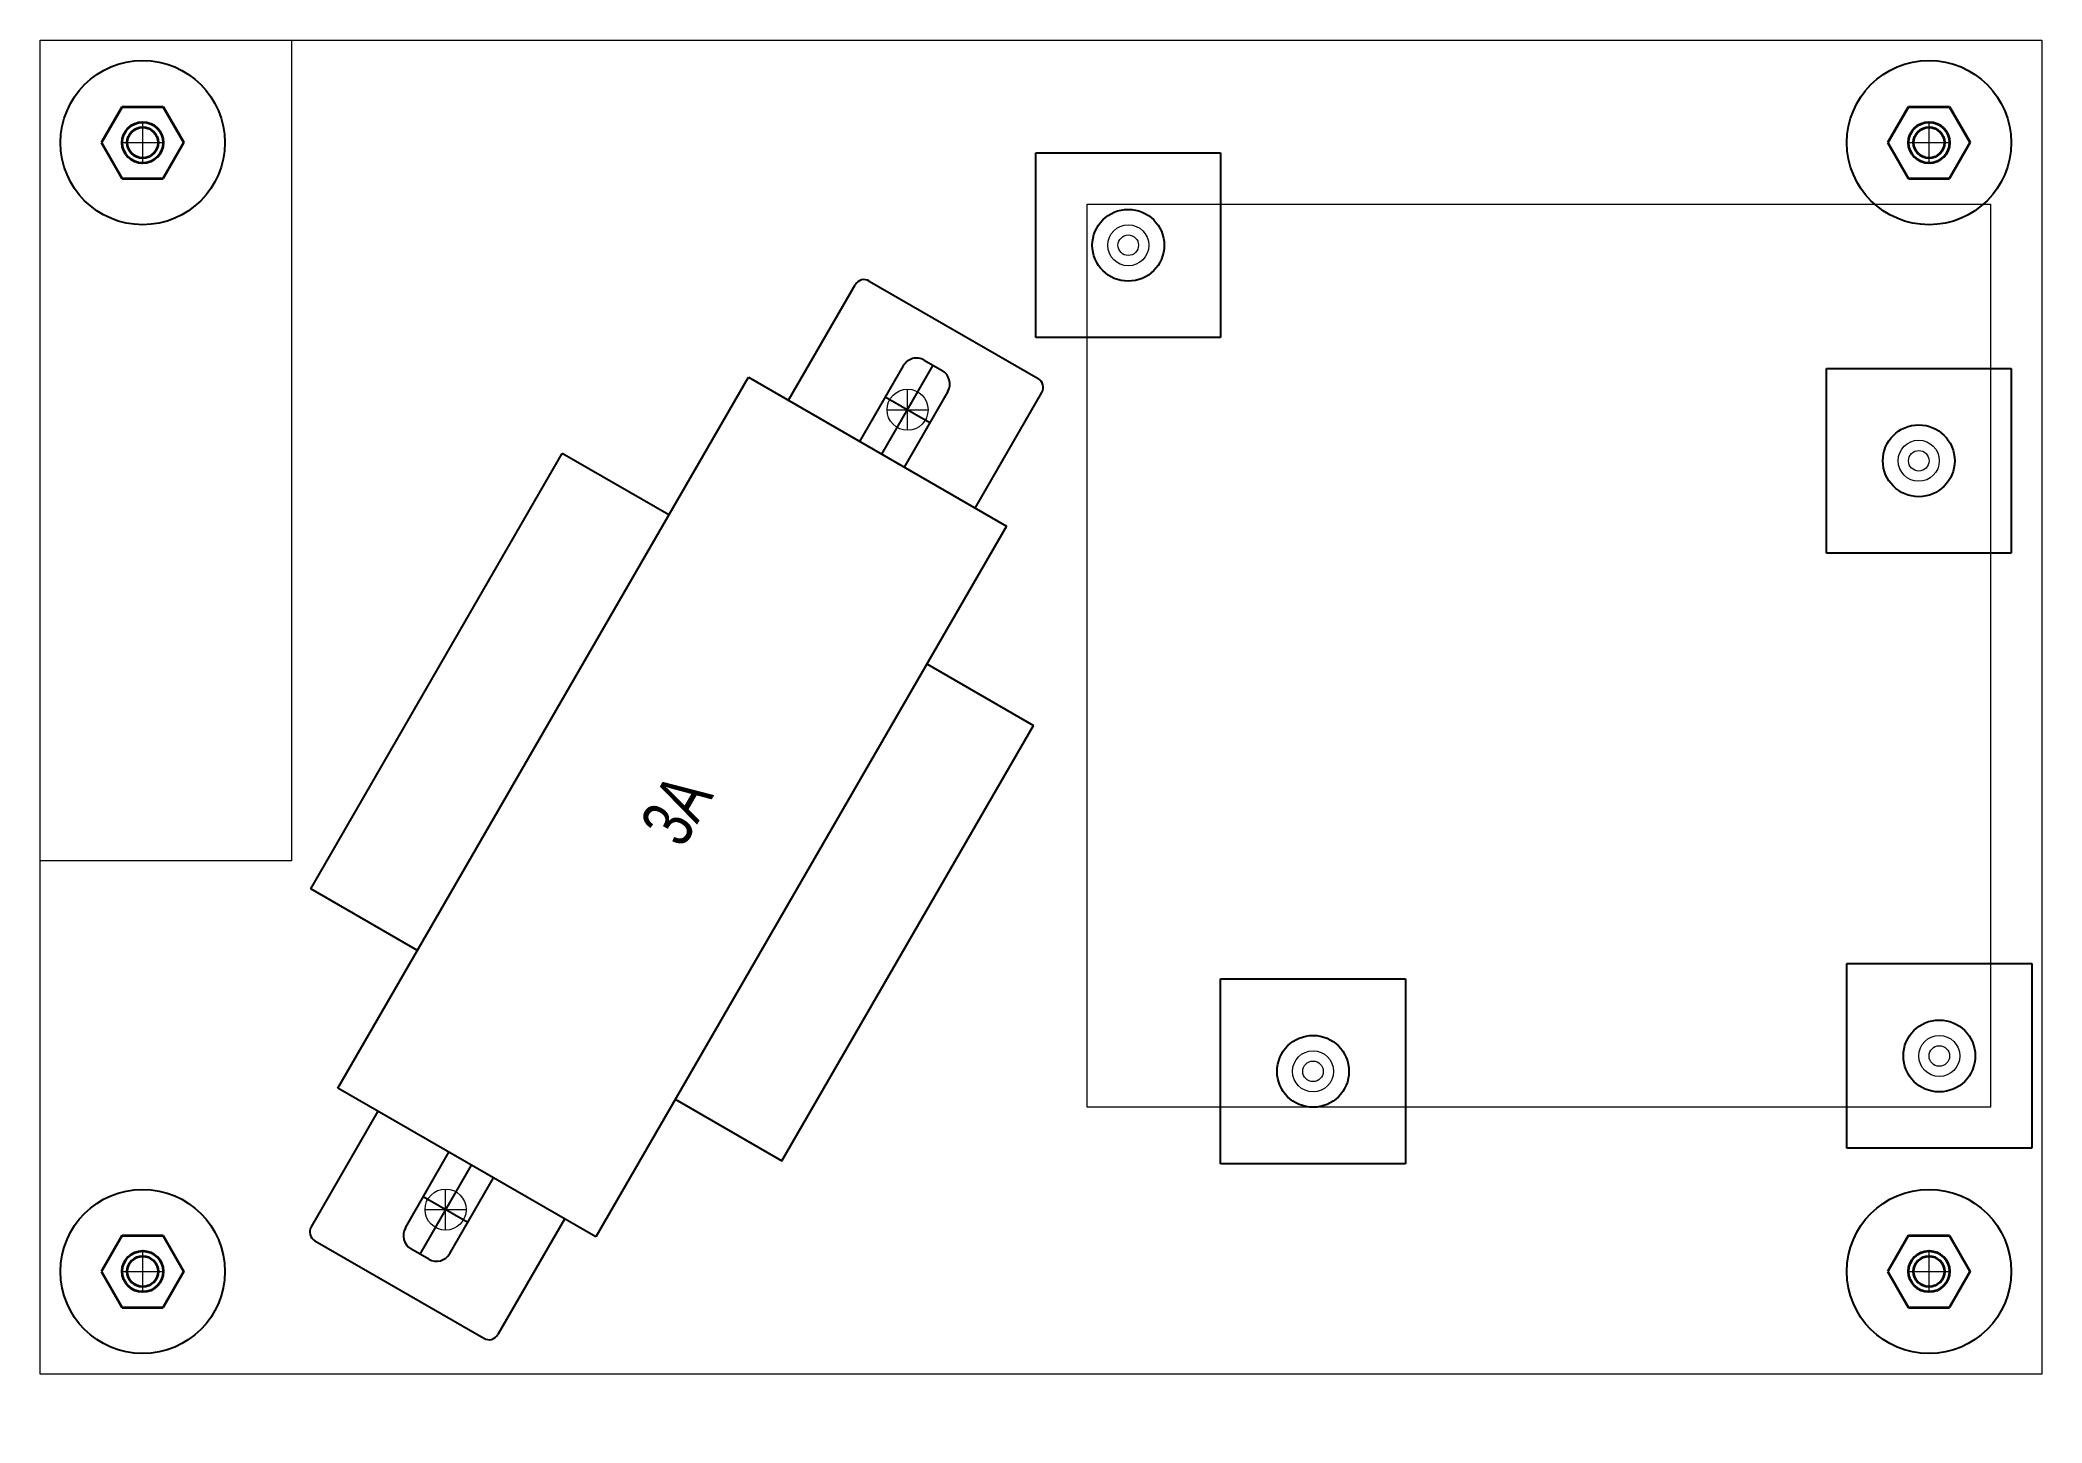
# Model space of a CAD drawing. Header units: millimetres. Extents: x 100 to 295, y 65 to 200.
import ezdxf

# ---------------------------------------------------------------- set-up
doc = ezdxf.new("R2010")
doc.units = ezdxf.units.MM
doc.layers.get('0').update_dxf_attribs({"linetype": 'CONTINUOUS', "lineweight": 18})
for name, color, linetype, lineweight in [('1', 8, 'CONTINUOUS', 25), ('externo', 4, 'CONTINUOUS', 25), ('interno', 1, 'CONTINUOUS', 35), ('pcb', 3, 'CONTINUOUS', 18)]:
    doc.layers.add(name, color=color, linetype=linetype, lineweight=lineweight)
doc.styles.get("Standard").update_dxf_attribs({"font": 'txt', "width": 0.75})

# ---------------------------------------------------------------- blocks, each defined once
blk = doc.blocks.new('porca_M4-0')
for p, q in [((-2, 3.5), (-4, 0)), ((-2, 3.5), (2, 3.5)), ((2, 3.5), (4, 0)), ((-4, 0), (-2, -3.5)), ((4, 0), (2, -3.5)), ((-2, -3.5), (2, -3.5))]:
    blk.add_line(p, q)
for radius in [2, 1.5]:
    blk.add_circle((0, 0), radius)
blk = doc.blocks.new('sup_pcb-3')
for p, q in [((-9, 9), (9, 9)), ((-9, -9), (-9, 9)), ((9, 9), (9, -9)), ((9, -9), (-9, -9))]:
    blk.add_line(p, q)
blk.add_circle((0, 0), 3.5)
blk = doc.blocks.new('sup_pcb-1')
for p, q in [((-9, 9), (9, 9)), ((-9, -9), (-9, 9)), ((9, 9), (9, -9)), ((9, -9), (-9, -9))]:
    blk.add_line(p, q)
blk.add_circle((0, 0), 3.5)
blk = doc.blocks.new('sup_pcb-0')
for p, q in [((-9, 9), (9, 9)), ((-9, -9), (-9, 9)), ((9, 9), (9, -9)), ((9, -9), (-9, -9))]:
    blk.add_line(p, q)
blk.add_circle((0, 0), 3.5)
blk = doc.blocks.new('sup_pcb-2')
for p, q in [((-9, 9), (9, 9)), ((-9, -9), (-9, 9)), ((9, 9), (9, -9)), ((9, -9), (-9, -9))]:
    blk.add_line(p, q)
blk.add_circle((0, 0), 3.5)
blk = doc.blocks.new('porca_M4-1')
for p, q in [((-2, 3.5), (-4, 0)), ((-2, 3.5), (2, 3.5)), ((2, 3.5), (4, 0)), ((-4, 0), (-2, -3.5)), ((4, 0), (2, -3.5)), ((-2, -3.5), (2, -3.5))]:
    blk.add_line(p, q)
for radius in [2, 1.5]:
    blk.add_circle((0, 0), radius)
blk = doc.blocks.new('porca_M4-2')
for p, q in [((-2, 3.5), (-4, 0)), ((-2, 3.5), (2, 3.5)), ((2, 3.5), (4, 0)), ((-4, 0), (-2, -3.5)), ((4, 0), (2, -3.5)), ((-2, -3.5), (2, -3.5))]:
    blk.add_line(p, q)
for radius in [2, 1.5]:
    blk.add_circle((0, 0), radius)
blk = doc.blocks.new('porca_M4-3')
for p, q in [((-2, 3.5), (-4, 0)), ((-2, 3.5), (2, 3.5)), ((2, 3.5), (4, 0)), ((-4, 0), (-2, -3.5)), ((4, 0), (2, -3.5)), ((-2, -3.5), (2, -3.5))]:
    blk.add_line(p, q)
for radius in [2, 1.5]:
    blk.add_circle((0, 0), radius)
blk = doc.blocks.new('trafo_3A-0')
for p, q in [((-40, 15), (40, 15)), ((-40, -14), (-40, 15)), ((40, 15), (40, -14)), ((-40, 10.5), (-53, 10.5)), ((40, 10.5), (53, 10.5)), ((-54, 9.5), (-54, -9.5)), ((54, 9.5), (54, -9.5)), ((-48.5, 2.5), (-40, 2.5)), ((-45, -2.5), (-45, 2.5)), ((-40, -2.5), (-40, 2.5)), ((48.5, 2.5), (40, 2.5)), ((45, 2.5), (45, -2.5)), ((-50, -1), (-50, 1)), ((-40, 0), (-50, 0)), ((40, 0), (50, 0)), ((50, 1), (50, -1)), ((-48.5, -2.5), (-40, -2.5)), ((48.5, -2.5), (40, -2.5)), ((-40, -10.5), (-53, -10.5)), ((40, -10.5), (53, -10.5)), ((40, -14), (-40, -14))]:
    blk.add_line(p, q)
for centre, radius, start, end in [((-53, 9.5), 1, 90, 180), ((53, 9.5), 1, 0, 90), ((-48.5, 1), 1.5, 90, 180), ((48.5, 1), 1.5, 360, 90), ((-48.5, -1), 1.5, 180, 270), ((48.5, -1), 1.5, 270, 360), ((-53, -9.5), 1, 180, 270), ((53, -9.5), 1, 270, 0)]:
    blk.add_arc(centre, radius, start, end)
at = {"layer": '1'}
for p, q in [((-24.5, 15), (-24.5, 27)), ((-24.5, 27), (24.5, 27)), ((24.5, 15), (24.5, 27)), ((-24.5, -14), (-24.5, -26)), ((24.5, -14), (24.5, -26)), ((-24.5, -26), (24.5, -26))]:
    blk.add_line(p, q, dxfattribs=at)
at = {"insert": (0, 0), "char_height": 5, "width": 100, "attachment_point": 5}
blk.add_mtext('3A', dxfattribs=at)

msp = doc.modelspace()

# ---------------------------------------------------------------- linework, layer by layer
for p, q in [((100, 200), (295, 200)), ((100, 70), (100, 200)), ((100, 200), (124.5, 200)), ((100, 120), (100, 200)), ((124.5, 200), (124.5, 120)), ((295, 200), (295, 70)), ((110, 188), (110, 192)), ((284, 188), (284, 192)), ((108, 190), (112, 190)), ((282, 190), (286, 190)), ((184.5, 161.97), (184.5, 165.97)), ((182.5, 163.97), (186.5, 163.97)), ((124.5, 120), (100, 120)), ((139.5, 84.03), (139.5, 88.03)), ((137.5, 86.03), (141.5, 86.03)), ((110, 78), (110, 82)), ((284, 78), (284, 82)), ((108, 80), (112, 80)), ((282, 80), (286, 80)), ((295, 70), (100, 70))]:
    msp.add_line(p, q)
for centre in [(110, 190), (284, 190), (184.5, 163.97), (139.5, 86.03), (110, 80), (284, 80)]:
    msp.add_circle(centre, 2)
at = {"layer": 'externo'}
for centre in [(110, 190), (284, 190), (110, 80), (284, 80)]:
    msp.add_circle(centre, 8, dxfattribs=at)
at = {"layer": 'pcb'}
for p, q in [((202, 184), (290, 184)), ((202, 96), (202, 184)), ((290, 184), (290, 96)), ((290, 96), (202, 96))]:
    msp.add_line(p, q, dxfattribs=at)
for centre, radius in [((206, 180), 2), ((206, 180), 1), ((283, 159), 2), ((283, 159), 1), ((224, 99.5), 2), ((285, 101), 2), ((285, 101), 1), ((224, 99.5), 1)]:
    msp.add_circle(centre, radius, dxfattribs=at)

# ---------------------------------------------------------------- block references
at = {"layer": '1'}
for name, p in [('sup_pcb-0', (206, 180)), ('sup_pcb-1', (283, 159)), ('sup_pcb-3', (285, 101)), ('sup_pcb-2', (224, 99.5))]:
    msp.add_blockref(name, p, dxfattribs=at)
at = {"layer": '1', "rotation": 59.99999999999999}
msp.add_blockref('trafo_3A-0', (162, 125), dxfattribs=at)
at = {"layer": 'interno'}
for name, p in [('porca_M4-3', (110, 190)), ('porca_M4-0', (284, 190)), ('porca_M4-2', (110, 80)), ('porca_M4-1', (284, 80))]:
    msp.add_blockref(name, p, dxfattribs=at)

doc.saveas('drawing.dxf')
